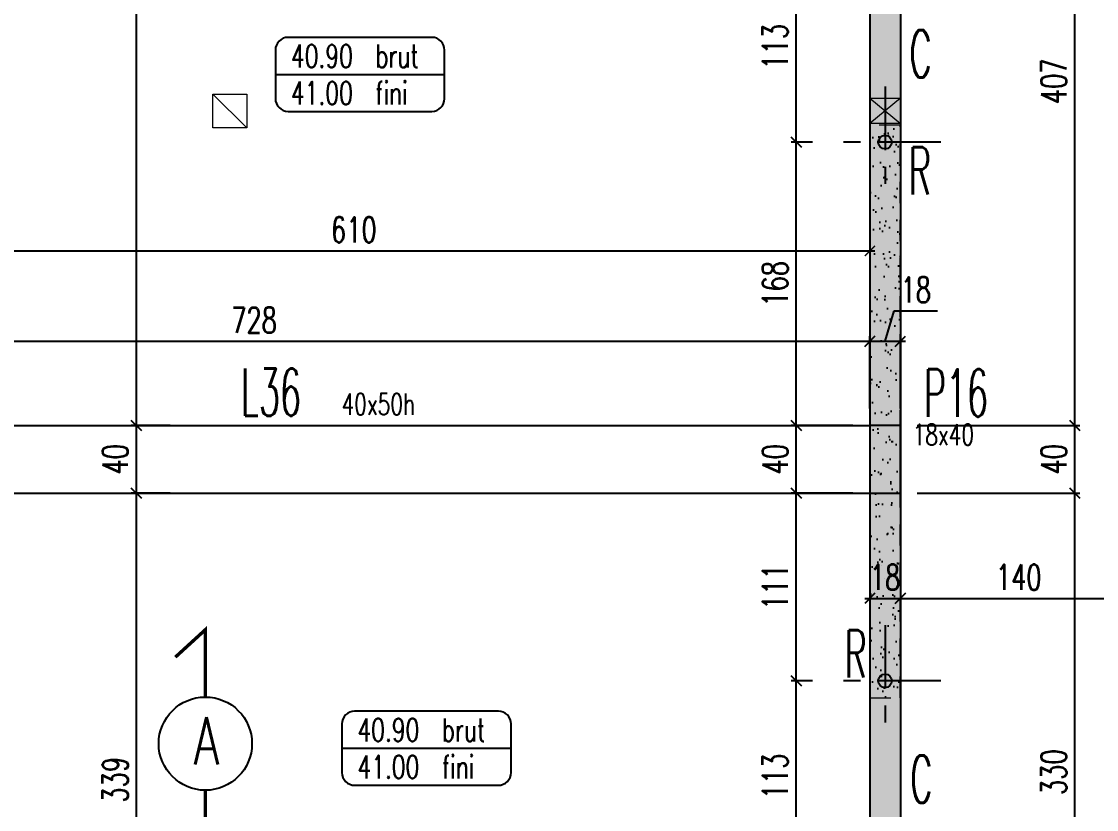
# Model space of a CAD drawing. Extents: x 308 to 787, y -199 to -146.
# Drawn here: x 420.81 to 427.17, y -180.18 to -175.52 of the extents above; entities that cross this region are included whole.
import ezdxf
from ezdxf.enums import TextEntityAlignment as Align

# ---------------------------------------------------------------- set-up
doc = ezdxf.new("R2010")
doc.units = 0
doc.header["$LTSCALE"] = 0.5
doc.header["$MEASUREMENT"] = 0
for name, pattern in [('AXES2', [1.125, 0.75, -0.125, 0.125, -0.125]), ('CACHE', [0.375, 0.25, -0.125]), ('CONTINU', [0]), ('DISCONTINU2', [0.375, 0.25, -0.125])]:
    doc.linetypes.add(name, pattern=pattern)
doc.layers.get('0').update_dxf_attribs({"linetype": 'CONTINUOUS'})
doc.layers.get('DEFPOINTS').update_dxf_attribs({"linetype": 'CONTINUOUS'})
doc.layers.add('00 - RESERVATIONS SPEC Plombier', color=90, linetype='CONTINUOUS', lineweight=20)
for name, color, linetype in [('_ SERTI RESERVATION', 210, 'CACHE'), ('AXES', 6, 'AXES2'), ('COTATION', 7, 'CONTINUOUS'), ('HABILLAGE', 7, 'CONTINUOUS'), ('MURS', 3, 'CONTINUOUS'), ('PLANCHER', 7, 'CONTINUOUS'), ('POCHAGE', 254, 'CONTINUOUS'), ('POTEAUX', 1, 'CONTINUOUS'), ('POUTRES', 2, 'CONTINUOUS'), ('RAID', 1, 'CONTINUOUS'), ('RDC', 7, 'DISCONTINU2'), ('REPERAGE', 4, 'CONTINUOUS'), ('REPERE-CHAI', 4, 'CONTINUOUS'), ('REPERE-POT', 4, 'CONTINUOUS'), ('REPERE-POUT', 4, 'CONTINUOUS'), ('REPERE-RAID', 4, 'CONTINUOUS')]:
    doc.layers.add(name, color=color, linetype=linetype)
doc.styles.add('ROMANS8', font='romans.shx', dxfattribs={"width": 0.7})
doc.styles.get("Standard").update_dxf_attribs({"font": 'txt.shx'})
doc.dimstyles.new('COT50 cm', dxfattribs={"dimtxt": 0.15, "dimasz": 0.06, "dimexe": 0.03, "dimexo": 0.1, "dimgap": 0.05, "dimtad": 1, "dimdec": 0, "dimlfac": 100, "dimzin": 0, "dimdsep": 46, "dimtxsty": 'ROMANS8', "dimblk1": 'OBLIQUE', "dimblk2": 'OBLIQUE', "dimsah": 1, "dimcen": 0.03, "dimdle": 0.03, "dimclrt": 1, "dimadec": 0, "dimazin": 0, "dimtfac": 1, "dimtdec": 0, "dimtmove": 0, "dimatfit": 3, "dimfxl": 0, "dimtolj": 1, "dimtzin": 0, "dimlwd": -1, "dimlwe": -1, "dimarcsym": 0})

# ---------------------------------------------------------------- blocks, each defined once
blk = doc.blocks.new('139')
at = {"layer": 'HABILLAGE', "color": 7}
blk.add_line((-0.6648, 0), (0.6648, 0), dxfattribs=at)
at = {"layer": 'HABILLAGE'}
blk.add_lwpolyline([(-0.5648, -0.291), (0.5648, -0.291, 0.414214), (0.6648, -0.191), (0.6648, 0.191, 0.414214), (0.5648, 0.291), (-0.5648, 0.291, 0.414214), (-0.6648, 0.191), (-0.6648, -0.191, 0.414214)], format="xyb", close=True, dxfattribs=at)
at = {"layer": 'HABILLAGE', "color": 1, "width": 0.7}
for s, p in [('brut', (0.1215, 0.054)), ('fini', (0.1215, -0.237))]:
    blk.add_text(s, height=0.18, dxfattribs=at).set_placement(p)
for tag, p in [('NIVBRUT', (-0.5425, 0.054)), ('NIVFINI', (-0.5425, -0.237))]:
    blk.add_attdef(tag, p, '', height=0.18, dxfattribs=at)
blk = doc.blocks.new('_Oblique')
at = {"layer": 'COTATION', "color": 0, "lineweight": -2}
blk.add_line((-0.5, -0.5), (0.5, 0.5), dxfattribs=at)
blk = doc.blocks.new('*D456')
at = {"layer": 'COTATION', "color": 0, "transparency": 16777216}
for p, q in [((421.491, -181.7263), (421.491, -178.2763)), ((421.69, -178.3063), (421.461, -178.3063)), ((421.4942, -181.6963), (421.461, -181.6963))]:
    blk.add_line(p, q, dxfattribs=at)
at = {"layer": 'DEFPOINTS', "color": 0, "transparency": 16777216}
for p in [(421.491, -178.3063), (421.79, -178.3063), (421.5942, -181.6963)]:
    blk.add_point(p, dxfattribs=at)
at = {"layer": 'COTATION', "color": 0, "transparency": 16777216, "xscale": 0.06, "yscale": 0.06, "zscale": 0.06}
for p, rotation in [((421.491, -178.3063), 90), ((421.491, -181.6963), 270)]:
    blk.add_blockref('_Oblique', p, dxfattribs=dict(at, rotation=rotation))
at = {"layer": 'COTATION', "color": 1, "transparency": 16777216, "insert": (421.366, -180.0013), "char_height": 0.15, "attachment_point": 5, "rotation": 90, "style": 'ROMANS8'}
blk.add_mtext('\\A1;339', dxfattribs=at)
blk = doc.blocks.new('*D457')
at = {"layer": 'COTATION', "color": 0, "transparency": 16777216}
for p, q in [((421.69, -177.9063), (421.461, -177.9063)), ((421.491, -178.3363), (421.491, -177.8763)), ((421.69, -178.3063), (421.461, -178.3063))]:
    blk.add_line(p, q, dxfattribs=at)
at = {"layer": 'DEFPOINTS', "color": 0, "transparency": 16777216}
for p in [(421.491, -177.9063), (421.79, -177.9063), (421.79, -178.3063)]:
    blk.add_point(p, dxfattribs=at)
at = {"layer": 'COTATION', "color": 0, "transparency": 16777216, "xscale": 0.06, "yscale": 0.06, "zscale": 0.06}
for p, rotation in [((421.491, -177.9063), 90), ((421.491, -178.3063), 270)]:
    blk.add_blockref('_Oblique', p, dxfattribs=dict(at, rotation=rotation))
at = {"layer": 'COTATION', "color": 1, "transparency": 16777216, "insert": (421.366, -178.1063), "char_height": 0.15, "attachment_point": 5, "rotation": 90, "style": 'ROMANS8'}
blk.add_mtext('\\A1;40', dxfattribs=at)
blk = doc.blocks.new('*D458')
at = {"layer": 'COTATION', "color": 0, "transparency": 16777216}
for p, q in [((421.491, -177.9363), (421.491, -171.8763)), ((421.7945, -171.9063), (421.461, -171.9063)), ((421.69, -177.9063), (421.461, -177.9063))]:
    blk.add_line(p, q, dxfattribs=at)
at = {"layer": 'DEFPOINTS', "color": 0, "transparency": 16777216}
for p in [(421.491, -171.9063), (421.8945, -171.9063), (421.79, -177.9063)]:
    blk.add_point(p, dxfattribs=at)
at = {"layer": 'COTATION', "color": 0, "transparency": 16777216, "xscale": 0.06, "yscale": 0.06, "zscale": 0.06}
for p, rotation in [((421.491, -171.9063), 90), ((421.491, -177.9063), 270)]:
    blk.add_blockref('_Oblique', p, dxfattribs=dict(at, rotation=rotation))
at = {"layer": 'COTATION', "color": 1, "transparency": 16777216, "insert": (421.366, -174.9063), "char_height": 0.15, "attachment_point": 5, "rotation": 90, "style": 'ROMANS8'}
blk.add_mtext('\\A1;600', dxfattribs=at)
blk = doc.blocks.new('*D466')
at = {"layer": 'COTATION', "color": 0, "transparency": 16777216}
for p, q in [((425.4877, -179.4161), (425.3619, -179.4161)), ((425.3919, -180.5761), (425.3919, -179.3861)), ((425.4877, -180.5461), (425.3619, -180.5461))]:
    blk.add_line(p, q, dxfattribs=at)
at = {"layer": 'DEFPOINTS', "color": 0, "transparency": 16777216}
for p in [(425.3919, -179.4161), (425.5877, -179.4161), (425.5877, -180.5461)]:
    blk.add_point(p, dxfattribs=at)
at = {"layer": 'COTATION', "color": 0, "transparency": 16777216, "xscale": 0.06, "yscale": 0.06, "zscale": 0.06}
for p, rotation in [((425.3919, -179.4161), 90), ((425.3919, -180.5461), 270)]:
    blk.add_blockref('_Oblique', p, dxfattribs=dict(at, rotation=rotation))
at = {"layer": 'COTATION', "color": 1, "transparency": 16777216, "insert": (425.2669, -179.9811), "char_height": 0.15, "attachment_point": 5, "rotation": 90, "style": 'ROMANS8'}
blk.add_mtext('\\A1;113', dxfattribs=at)
blk = doc.blocks.new('*D467')
at = {"layer": 'COTATION', "color": 0, "transparency": 16777216}
for p, q in [((425.3919, -179.4461), (425.3919, -178.2762)), ((425.7269, -178.3062), (425.3619, -178.3062)), ((425.4877, -179.4161), (425.3619, -179.4161))]:
    blk.add_line(p, q, dxfattribs=at)
at = {"layer": 'DEFPOINTS', "color": 0, "transparency": 16777216}
for p in [(425.3919, -178.3062), (425.8269, -178.3062), (425.5877, -179.4161)]:
    blk.add_point(p, dxfattribs=at)
at = {"layer": 'COTATION', "color": 0, "transparency": 16777216, "xscale": 0.06, "yscale": 0.06, "zscale": 0.06}
for p, rotation in [((425.3919, -178.3062), 90), ((425.3919, -179.4161), 270)]:
    blk.add_blockref('_Oblique', p, dxfattribs=dict(at, rotation=rotation))
at = {"layer": 'COTATION', "color": 1, "transparency": 16777216, "insert": (425.2669, -178.8612), "char_height": 0.15, "attachment_point": 5, "rotation": 90, "style": 'ROMANS8'}
blk.add_mtext('\\A1;111', dxfattribs=at)
blk = doc.blocks.new('*D468')
at = {"layer": 'COTATION', "color": 0, "transparency": 16777216}
for p, q in [((425.7265, -177.9063), (425.3619, -177.9063)), ((425.3919, -178.3362), (425.3919, -177.8763)), ((425.7269, -178.3062), (425.3619, -178.3062))]:
    blk.add_line(p, q, dxfattribs=at)
at = {"layer": 'DEFPOINTS', "color": 0, "transparency": 16777216}
for p in [(425.3919, -177.9063), (425.8265, -177.9063), (425.8269, -178.3062)]:
    blk.add_point(p, dxfattribs=at)
at = {"layer": 'COTATION', "color": 0, "transparency": 16777216, "xscale": 0.06, "yscale": 0.06, "zscale": 0.06}
for p, rotation in [((425.3919, -177.9063), 90), ((425.3919, -178.3062), 270)]:
    blk.add_blockref('_Oblique', p, dxfattribs=dict(at, rotation=rotation))
at = {"layer": 'COTATION', "color": 1, "transparency": 16777216, "insert": (425.2669, -178.1063), "char_height": 0.15, "attachment_point": 5, "rotation": 90, "style": 'ROMANS8'}
blk.add_mtext('\\A1;40', dxfattribs=at)
blk = doc.blocks.new('*D469')
at = {"layer": 'COTATION', "color": 0, "transparency": 16777216}
for p, q in [((425.3919, -177.9363), (425.3919, -176.2013)), ((425.4877, -176.2313), (425.3619, -176.2313)), ((425.7265, -177.9063), (425.3619, -177.9063))]:
    blk.add_line(p, q, dxfattribs=at)
at = {"layer": 'DEFPOINTS', "color": 0, "transparency": 16777216}
for p in [(425.3919, -176.2313), (425.5877, -176.2313), (425.8265, -177.9063)]:
    blk.add_point(p, dxfattribs=at)
at = {"layer": 'COTATION', "color": 0, "transparency": 16777216, "xscale": 0.06, "yscale": 0.06, "zscale": 0.06}
for p, rotation in [((425.3919, -176.2313), 90), ((425.3919, -177.9063), 270)]:
    blk.add_blockref('_Oblique', p, dxfattribs=dict(at, rotation=rotation))
at = {"layer": 'COTATION', "color": 1, "transparency": 16777216, "insert": (425.2669, -177.0688), "char_height": 0.15, "attachment_point": 5, "rotation": 90, "style": 'ROMANS8'}
blk.add_mtext('\\A1;168', dxfattribs=at)
blk = doc.blocks.new('*D470')
at = {"layer": 'COTATION', "color": 0, "transparency": 16777216}
for p, q in [((425.5219, -175.1013), (425.3619, -175.1013)), ((425.3919, -176.2613), (425.3919, -175.0713)), ((425.4877, -176.2313), (425.3619, -176.2313))]:
    blk.add_line(p, q, dxfattribs=at)
at = {"layer": 'DEFPOINTS', "color": 0, "transparency": 16777216}
for p in [(425.3919, -175.1013), (425.6219, -175.1013), (425.5877, -176.2313)]:
    blk.add_point(p, dxfattribs=at)
at = {"layer": 'COTATION', "color": 0, "transparency": 16777216, "xscale": 0.06, "yscale": 0.06, "zscale": 0.06}
for p, rotation in [((425.3919, -175.1013), 90), ((425.3919, -176.2313), 270)]:
    blk.add_blockref('_Oblique', p, dxfattribs=dict(at, rotation=rotation))
at = {"layer": 'COTATION', "color": 1, "transparency": 16777216, "insert": (425.2669, -175.6663), "char_height": 0.15, "attachment_point": 5, "rotation": 90, "style": 'ROMANS8'}
blk.add_mtext('\\A1;113', dxfattribs=at)
blk = doc.blocks.new('*D481')
at = {"layer": 'COTATION', "color": 0, "transparency": 16777216}
for p, q in [((427.0387, -181.6363), (427.0387, -178.2762)), ((426.1068, -178.3062), (427.0687, -178.3062)), ((426.0387, -181.6063), (427.0687, -181.6063))]:
    blk.add_line(p, q, dxfattribs=at)
at = {"layer": 'DEFPOINTS', "color": 0, "transparency": 16777216}
for p in [(426.0068, -178.3062), (427.0387, -178.3062), (425.8265, -181.6063)]:
    blk.add_point(p, dxfattribs=at)
at = {"layer": 'COTATION', "color": 0, "transparency": 16777216, "xscale": 0.06, "yscale": 0.06, "zscale": 0.06}
for p, rotation in [((427.0387, -178.3062), 90), ((427.0387, -181.6063), 270)]:
    blk.add_blockref('_Oblique', p, dxfattribs=dict(at, rotation=rotation))
at = {"layer": 'COTATION', "color": 1, "transparency": 16777216, "insert": (426.9137, -179.9562), "char_height": 0.15, "attachment_point": 5, "rotation": 90, "style": 'ROMANS8'}
blk.add_mtext('\\A1;330', dxfattribs=at)
blk = doc.blocks.new('*D482')
at = {"layer": 'COTATION', "color": 0, "transparency": 16777216}
for p, q in [((426.1068, -177.9062), (427.0687, -177.9062)), ((427.0387, -178.3362), (427.0387, -177.8762)), ((426.1068, -178.3062), (427.0687, -178.3062))]:
    blk.add_line(p, q, dxfattribs=at)
at = {"layer": 'DEFPOINTS', "color": 0, "transparency": 16777216}
for p in [(426.0068, -177.9062), (427.0387, -177.9062), (426.0068, -178.3062)]:
    blk.add_point(p, dxfattribs=at)
at = {"layer": 'COTATION', "color": 0, "transparency": 16777216, "xscale": 0.06, "yscale": 0.06, "zscale": 0.06}
for p, rotation in [((427.0387, -177.9062), 90), ((427.0387, -178.3062), 270)]:
    blk.add_blockref('_Oblique', p, dxfattribs=dict(at, rotation=rotation))
at = {"layer": 'COTATION', "color": 1, "transparency": 16777216, "insert": (426.9137, -178.1062), "char_height": 0.15, "attachment_point": 5, "rotation": 90, "style": 'ROMANS8'}
blk.add_mtext('\\A1;40', dxfattribs=at)
blk = doc.blocks.new('*D483')
at = {"layer": 'COTATION', "color": 0, "transparency": 16777216}
for p, q in [((426.8818, -173.8363), (427.0687, -173.8363)), ((427.0387, -177.9362), (427.0387, -173.8063)), ((426.1068, -177.9062), (427.0687, -177.9062))]:
    blk.add_line(p, q, dxfattribs=at)
at = {"layer": 'DEFPOINTS', "color": 0, "transparency": 16777216}
for p in [(426.7818, -173.8363), (427.0387, -173.8363), (426.0068, -177.9062)]:
    blk.add_point(p, dxfattribs=at)
at = {"layer": 'COTATION', "color": 0, "transparency": 16777216, "xscale": 0.06, "yscale": 0.06, "zscale": 0.06}
for p, rotation in [((427.0387, -173.8363), 90), ((427.0387, -177.9062), 270)]:
    blk.add_blockref('_Oblique', p, dxfattribs=dict(at, rotation=rotation))
at = {"layer": 'COTATION', "color": 1, "transparency": 16777216, "insert": (426.9137, -175.8713), "char_height": 0.15, "attachment_point": 5, "rotation": 90, "style": 'ROMANS8'}
blk.add_mtext('\\A1;407', dxfattribs=at)
blk = doc.blocks.new('*D487')
at = {"layer": 'COTATION', "color": 0, "transparency": 16777216}
for p, q in [((433.0065, -173.8363), (433.8129, -173.8363)), ((433.7829, -184.3262), (433.7829, -173.8063)), ((432.7829, -184.2962), (433.8129, -184.2962))]:
    blk.add_line(p, q, dxfattribs=at)
at = {"layer": 'DEFPOINTS', "color": 0, "transparency": 16777216}
for p in [(432.9065, -173.8363), (433.7829, -173.8363), (426.5678, -184.2962)]:
    blk.add_point(p, dxfattribs=at)
at = {"layer": 'COTATION', "color": 0, "transparency": 16777216, "xscale": 0.06, "yscale": 0.06, "zscale": 0.06}
for p, rotation in [((433.7829, -173.8363), 90), ((433.7829, -184.2962), 270)]:
    blk.add_blockref('_Oblique', p, dxfattribs=dict(at, rotation=rotation))
at = {"layer": 'COTATION', "color": 1, "transparency": 16777216, "insert": (433.6579, -179.0662), "char_height": 0.15, "attachment_point": 5, "rotation": 90, "style": 'ROMANS8'}
blk.add_mtext('\\A1;1046', dxfattribs=at)
blk = doc.blocks.new('*D501')
at = {"layer": 'COTATION', "color": 0, "transparency": 16777216}
for p, q in [((418.5163, -177.4084), (425.8568, -177.4084)), ((418.5463, -177.8063), (418.5463, -177.3784)), ((425.8268, -177.8063), (425.8268, -177.3784))]:
    blk.add_line(p, q, dxfattribs=at)
at = {"layer": 'DEFPOINTS', "color": 0, "transparency": 16777216}
for p in [(425.8268, -177.4084), (418.5463, -177.9063), (425.8268, -177.9063)]:
    blk.add_point(p, dxfattribs=at)
at = {"layer": 'COTATION', "color": 0, "transparency": 16777216, "xscale": 0.06, "yscale": 0.06, "zscale": 0.06, "rotation": 180}
blk.add_blockref('_Oblique', (418.5463, -177.4084), dxfattribs=at)
at = {"layer": 'COTATION', "color": 0, "transparency": 16777216, "xscale": 0.06, "yscale": 0.06, "zscale": 0.06}
blk.add_blockref('_Oblique', (425.8268, -177.4084), dxfattribs=at)
at = {"layer": 'COTATION', "color": 1, "transparency": 16777216, "insert": (422.1865, -177.2834), "char_height": 0.15, "attachment_point": 5, "style": 'ROMANS8'}
blk.add_mtext('\\A1;728', dxfattribs=at)
blk = doc.blocks.new('*D502')
at = {"layer": 'COTATION', "color": 0, "transparency": 16777216}
for p, q in [((425.9168, -177.4084), (425.9708, -177.2284)), ((425.9708, -177.2284), (426.2258, -177.2284)), ((425.7968, -177.4084), (426.0368, -177.4084)), ((425.8268, -177.8063), (425.8268, -177.3784)), ((426.0068, -177.8063), (426.0068, -177.3784))]:
    blk.add_line(p, q, dxfattribs=at)
at = {"layer": 'DEFPOINTS', "color": 0, "transparency": 16777216}
for p in [(426.0068, -177.4084), (425.8268, -177.9063), (426.0068, -177.9063)]:
    blk.add_point(p, dxfattribs=at)
at = {"layer": 'COTATION', "color": 0, "transparency": 16777216, "xscale": 0.06, "yscale": 0.06, "zscale": 0.06, "rotation": 180}
blk.add_blockref('_Oblique', (425.8268, -177.4084), dxfattribs=at)
at = {"layer": 'COTATION', "color": 0, "transparency": 16777216, "xscale": 0.06, "yscale": 0.06, "zscale": 0.06}
blk.add_blockref('_Oblique', (426.0068, -177.4084), dxfattribs=at)
at = {"layer": 'COTATION', "color": 1, "transparency": 16777216, "insert": (426.0983, -177.1034), "char_height": 0.15, "attachment_point": 5, "style": 'ROMANS8'}
blk.add_mtext('\\A1;18', dxfattribs=at)
blk = doc.blocks.new('A$C192E2221')
at = {"layer": 'AXES', "color": 1}
for p, q in [((0, 0.4289), (0, -0.2289)), ((0.3289, 0.1), (-0.3289, 0.1))]:
    blk.add_line(p, q, dxfattribs=at)
at = {"layer": 'RAID'}
blk.add_circle((0, 0.1), 0.04, dxfattribs=at)
blk = doc.blocks.new('A$C6B096A38')
at = {"layer": 'POCHAGE'}
h = blk.add_hatch(dxfattribs=at)
h.set_pattern_fill('AR-SAND', color=0, scale=0.07)
h.set_pattern_definition([(37.5, (-513.79323, 160.44126), (-0.004409535, 0.134877664), [0, -0.1064, 0, -0.119, 0, -0.11375]), (7.5, (-513.79323, 160.44126), (0.12388437, 0.197550225), [0, -0.0574, 0, -0.0959, 0, -0.03675]), (327.5, (-513.87933, 160.44126), (0.21798993, 0.000396134), [0, -0.035, 0, -0.126, 0, -0.1645]), (317.5, (-513.87933, 160.44126), (0.21042886, 0.06143729), [0, -0.0175, 0, -0.0826, 0, -0.0945])])
h.paths.add_polyline_path([(79.9107, -15.69), (79.7307, -15.69), (79.7307, -19.0748), (79.9107, -19.0748)])
at = {"layer": 'AXES', "color": 1}
for p, q in [((79.8207, -15.4611), (79.8207, -16.1189)), ((80.1495, -15.79), (79.4918, -15.79))]:
    blk.add_line(p, q, dxfattribs=at)
at = {"layer": 'RAID'}
blk.add_circle((79.8207, -15.79), 0.04, dxfattribs=at)
at = {"layer": 'RDC', "linetype": 'CACHE', "lineweight": 15}
blk.add_lwpolyline([(79.7307, -19.0748), (79.9107, -19.0748), (79.9107, -15.69), (79.7307, -15.69)], close=True, dxfattribs=at)
at = {"layer": 'RDC'}
blk.add_blockref('A$C192E2221', (79.8207, -19.0748), dxfattribs=at)
blk = doc.blocks.new('*D869')
at = {"layer": 'COTATION', "color": 0, "transparency": 16777216}
for p, q in [((425.7965, -178.9287), (426.0368, -178.9287)), ((425.8265, -178.8871), (425.8265, -178.9587)), ((426.0068, -178.8871), (426.0068, -178.9587))]:
    blk.add_line(p, q, dxfattribs=at)
at = {"layer": 'DEFPOINTS', "color": 0, "transparency": 16777216}
for p in [(425.8265, -178.7871), (426.0068, -178.7871), (426.0068, -178.9287)]:
    blk.add_point(p, dxfattribs=at)
at = {"layer": 'COTATION', "color": 0, "transparency": 16777216, "xscale": 0.06, "yscale": 0.06, "zscale": 0.06, "rotation": 180}
blk.add_blockref('_Oblique', (425.8265, -178.9287), dxfattribs=at)
at = {"layer": 'COTATION', "color": 0, "transparency": 16777216, "xscale": 0.06, "yscale": 0.06, "zscale": 0.06}
blk.add_blockref('_Oblique', (426.0068, -178.9287), dxfattribs=at)
at = {"layer": 'COTATION', "color": 1, "transparency": 16777216, "insert": (425.9167, -178.8037), "char_height": 0.15, "attachment_point": 5, "style": 'ROMANS8'}
blk.add_mtext('\\A1;18', dxfattribs=at)
blk = doc.blocks.new('*D870')
at = {"layer": 'COTATION', "color": 0, "transparency": 16777216}
for p, q in [((425.9768, -178.9287), (427.4365, -178.9287)), ((426.0068, -178.8871), (426.0068, -178.9587)), ((427.4065, -179.0022), (427.4065, -178.8987))]:
    blk.add_line(p, q, dxfattribs=at)
at = {"layer": 'DEFPOINTS', "color": 0, "transparency": 16777216}
for p in [(426.0068, -178.7871), (427.4065, -178.9287), (427.4065, -179.1022)]:
    blk.add_point(p, dxfattribs=at)
at = {"layer": 'COTATION', "color": 0, "transparency": 16777216, "xscale": 0.06, "yscale": 0.06, "zscale": 0.06, "rotation": 180}
blk.add_blockref('_Oblique', (426.0068, -178.9287), dxfattribs=at)
at = {"layer": 'COTATION', "color": 0, "transparency": 16777216, "xscale": 0.06, "yscale": 0.06, "zscale": 0.06}
blk.add_blockref('_Oblique', (427.4065, -178.9287), dxfattribs=at)
at = {"layer": 'COTATION', "color": 1, "transparency": 16777216, "insert": (426.7067, -178.8037), "char_height": 0.15, "attachment_point": 5, "style": 'ROMANS8'}
blk.add_mtext('\\A1;140', dxfattribs=at)
blk = doc.blocks.new('_ArchTick')
at = {"color": 0, "linetype": 'ByBlock', "const_width": 0.15}
blk.add_lwpolyline([(-0.5, -0.5), (0.5, 0.5)], dxfattribs=at)
blk = doc.blocks.new('*D1139')
at = {"layer": '_ SERTI RESERVATION', "color": 0, "linetype": 'CONTINU', "transparency": 16777216}
for p, q in [((419.7259, -176.0814), (419.7259, -176.9042)), ((425.8268, -176.3313), (425.8268, -176.9042)), ((419.6959, -176.8742), (425.8568, -176.8742))]:
    blk.add_line(p, q, dxfattribs=at)
at = {"layer": 'DEFPOINTS', "color": 0, "linetype": 'CONTINU', "transparency": 16777216}
for p in [(419.7259, -175.9814), (425.8268, -176.2313), (425.8268, -176.8742)]:
    blk.add_point(p, dxfattribs=at)
at = {"layer": '_ SERTI RESERVATION', "color": 0, "linetype": 'CONTINU', "transparency": 16777216, "xscale": 0.06, "yscale": 0.06, "zscale": 0.06, "rotation": 180}
blk.add_blockref('_ArchTick', (419.7259, -176.8742), dxfattribs=at)
at = {"layer": '_ SERTI RESERVATION', "color": 0, "linetype": 'CONTINU', "transparency": 16777216, "xscale": 0.06, "yscale": 0.06, "zscale": 0.06}
blk.add_blockref('_ArchTick', (425.8268, -176.8742), dxfattribs=at)
at = {"layer": '_ SERTI RESERVATION', "linetype": 'CONTINU', "transparency": 16777216, "insert": (422.7764, -176.7492), "char_height": 0.15, "attachment_point": 5, "style": 'ROMANS8'}
blk.add_mtext('\\A1;610', dxfattribs=at)

msp = doc.modelspace()

# ---------------------------------------------------------------- hatches: boundary and pattern name
at = {"layer": 'POCHAGE'}
h = msp.add_hatch(color=256, dxfattribs=at)
h.dxf.hatch_style = 1
h.paths.add_polyline_path([(429.2971, -173.6563), (427.6063, -173.6563), (427.6063, -173.8363), (427.8254, -173.8363), (429.2971, -173.8327)])
h.paths.add_polyline_path([(427.6063, -173.6563), (427.4065, -173.6563), (427.4065, -173.8363), (427.6063, -173.8363)])
h.paths.add_polyline_path([(427.4065, -173.6563), (425.8268, -173.6563), (425.8268, -177.9063), (426.0068, -177.9062), (426.0068, -173.8363), (427.4065, -173.8363)])
edge = h.paths.add_edge_path(flags=16)
edge.add_arc((425.9068, -173.7363), 0.04, 0, 360)
edge = h.paths.add_edge_path(flags=16)
edge.add_arc((425.9165, -175.1013), 0.04, 0, 360)
edge = h.paths.add_edge_path(flags=16)
edge.add_arc((425.9165, -176.2313), 0.04, 0, 360)
h = msp.add_hatch(color=256, dxfattribs=at)
h.dxf.hatch_style = 1
h.paths.add_polyline_path([(425.8268, -181.6063), (421.8234, -181.6063), (421.8234, -184.1162), (422.0034, -184.1162), (422.0034, -181.7863), (425.8268, -181.7863), (425.8268, -183.9963), (426.0055, -183.9963), (426.002, -181.7861), (426.0068, -181.7861), (426.0068, -178.3062), (425.8268, -178.3062)])
h.paths.add_polyline_path([(425.8765, -180.5461, -1), (425.9565, -180.5461, -1)], flags=16)
h.paths.add_polyline_path([(425.9568, -181.6963, -1), (425.8768, -181.6963, -1)], flags=16)
h.paths.add_polyline_path([(425.8765, -179.4161, -1), (425.9565, -179.4161, -1)], flags=16)
h.paths.add_polyline_path([(424.4615, -181.6963, -1), (424.3815, -181.6963, -1)], flags=16)
h.paths.add_polyline_path([(422.4315, -181.6963, -1), (422.3515, -181.6963, -1)], flags=16)
h.paths.add_polyline_path([(421.9534, -181.6963, -1), (421.8734, -181.6963, -1)], flags=16)
at = {"layer": 'POTEAUX'}
h = msp.add_hatch(color=256, dxfattribs=at)
h.dxf.hatch_style = 1
h.paths.add_polyline_path([(426.0068, -177.9062), (425.8268, -177.9063), (425.8269, -178.3062), (426.0068, -178.3062)])
at = {"layer": 'RAID'}
for points in [[(425.9165, -176.1913, 1), (425.9165, -176.2713, 1)], [(425.9165, -179.3761, 1), (425.9165, -179.4561, 1)]]:
    msp.add_hatch(color=256, dxfattribs=at).paths.add_polyline_path(points)

# ---------------------------------------------------------------- linework, layer by layer
at = {"layer": '00 - RESERVATIONS SPEC Plombier', "color": 100}
for p, q in [((421.9437, -175.9463), (422.1437, -176.1463)), ((425.8268, -175.9713), (426.0068, -176.1213)), ((426.0068, -175.9713), (425.8268, -176.1213))]:
    msp.add_line(p, q, dxfattribs=at)
for points in [[(421.9437, -175.9463), (422.1437, -175.9463), (422.1437, -176.1463), (421.9437, -176.1463)], [(425.8268, -175.9713), (426.0068, -175.9713), (426.0068, -176.1213), (425.8268, -176.1213)]]:
    msp.add_lwpolyline(points, close=True, dxfattribs=at)
at = {"layer": 'MURS'}
msp.add_line((426.0068, -173.8363), (426.0068, -184.2963), dxfattribs=at)
msp.add_lwpolyline([(425.8268, -173.6563), (425.8268, -181.6063), (421.8234, -181.6063), (421.8234, -184.1162)], dxfattribs=at)
at = {"layer": 'PLANCHER', "color": 1, "const_width": 0.02}
for points in [[(421.8988, -179.5119), (421.8988, -179.1138), (421.7216, -179.2761)], [(421.8988, -180.0633), (421.8988, -180.4613), (422.076, -180.299)]]:
    msp.add_lwpolyline(points, dxfattribs=at)
at = {"layer": 'PLANCHER', "color": 1}
msp.add_circle((421.8988, -179.7876), 0.2757, dxfattribs=at)
at = {"layer": 'POTEAUX'}
msp.add_lwpolyline([(426.0068, -177.9062), (425.8268, -177.9063), (425.8269, -178.3062), (426.0068, -178.3062)], close=True, dxfattribs=at)
at = {"layer": 'POUTRES'}
for points in [[(418.5518, -177.9063), (425.8268, -177.9063)], [(418.5518, -178.3063), (425.8268, -178.3063)]]:
    msp.add_lwpolyline(points, dxfattribs=at)
at = {"layer": 'RAID'}
for centre in [(425.9165, -176.2313), (425.9165, -179.4161)]:
    msp.add_circle(centre, 0.04, dxfattribs=at)

# ---------------------------------------------------------------- block references
at = {"layer": 'HABILLAGE', "color": 1, "xscale": 0.7521624, "yscale": 0.7521624, "zscale": 0.7521624}
for p in [(422.8128, -175.8302), (423.2061, -179.8148)]:
    msp.add_blockref('139', p, dxfattribs=at).add_auto_attribs({'NIVBRUT': '40.90', 'NIVFINI': '41.00'})
at = {"layer": 'RDC'}
msp.add_blockref('A$C6B096A38', (346.0959, -160.4413), dxfattribs=at)

# ---------------------------------------------------------------- texts
at = {"layer": 'PLANCHER', "color": 1, "width": 0.7}
msp.add_text('A', height=0.28, dxfattribs=at).set_placement((421.9052, -179.7711), align=Align.MIDDLE)
at = {"layer": 'REPERAGE', "color": 1, "style": 'ROMANS8', "width": 0.7}
msp.add_text(' 40x50h', height=0.125, dxfattribs=at).set_placement((422.6434, -177.8424))
at = {"layer": 'REPERE-CHAI', "color": 4, "width": 0.519}
for p in [(426.0609, -175.8485), (426.0653, -180.1369)]:
    msp.add_text('C', height=0.28, dxfattribs=at).set_placement(p)
at = {"layer": 'REPERE-POT', "color": 4, "width": 0.519}
msp.add_text('P16', height=0.28, dxfattribs=at).set_placement((426.1457, -177.8542))
at = {"layer": 'REPERE-POT', "color": 1, "style": 'ROMANS8', "width": 0.7}
msp.add_text('18x40', height=0.125, dxfattribs=at).set_placement((426.0792, -178.0235))
at = {"layer": 'REPERE-POUT', "width": 0.519}
msp.add_text('L36', height=0.28, dxfattribs=at).set_placement((422.1098, -177.8501))
at = {"layer": 'REPERE-RAID', "color": 4, "width": 0.519}
for p in [(426.0566, -176.5398), (425.6769, -179.3967)]:
    msp.add_text('R', height=0.28, dxfattribs=at).set_placement(p)

# ---------------------------------------------------------------- dimensions: what is measured, and where the dimension line sits
at = {"layer": '_ SERTI RESERVATION', "linetype": 'CONTINU'}
dim = msp.add_linear_dim(base=(425.8268, -176.8742), p1=(419.7259, -175.9814), p2=(425.8268, -176.2313), dimstyle='COT50 cm', override={"dimblk": 'ArchTick', "dimsah": 0, "dimclrt": 256, "dimfxl": 3}, dxfattribs=at)
dim.commit()
dim.dimension.update_dxf_attribs({"geometry": '*D1139', "text_midpoint": (422.7764, -176.7492)})
at = {"layer": 'COTATION'}
for base, p1, p2, picture, middle in [((421.491, -171.9063), (421.79, -177.9063), (421.8945, -171.9063), '*D458', (421.366, -174.9063)), ((427.0387, -173.8363), (426.0068, -177.9062), (426.7818, -173.8363), '*D483', (426.9137, -175.8713)), ((425.3919, -175.1013), (425.5877, -176.2313), (425.6219, -175.1013), '*D470', (425.2669, -175.6663)), ((425.3919, -176.23126), (425.82654, -177.9063), (425.58767, -176.23126), '*D469', (425.2669, -177.06878)), ((421.491, -177.9063), (421.79, -178.3063), (421.79, -177.9063), '*D457', (421.366, -178.1063)), ((425.3919, -177.9063), (425.8269, -178.3062), (425.8265, -177.9063), '*D468', (425.2669, -178.1063)), ((427.0387, -177.9062), (426.0068, -178.3062), (426.0068, -177.9062), '*D482', (426.9137, -178.1062)), ((421.491, -178.3063), (421.5942, -181.6963), (421.79, -178.3063), '*D456', (421.366, -180.0013)), ((425.3919, -178.3062), (425.5877, -179.4161), (425.8269, -178.3062), '*D467', (425.2669, -178.8612)), ((427.0387, -178.3062), (425.8265, -181.6063), (426.0068, -178.3062), '*D481', (426.9137, -179.9562)), ((425.3919, -179.4161), (425.5877, -180.5461), (425.5877, -179.4161), '*D466', (425.2669, -179.9811))]:
    dim = msp.add_linear_dim(base=base, p1=p1, p2=p2, angle=90, dimstyle='COT50 cm', override={"dimtmove": 1}, dxfattribs=at)
    dim.commit()
    dim.dimension.update_dxf_attribs({"geometry": picture, "text_midpoint": middle})
dim = msp.add_linear_dim(base=(433.7829, -173.8363), p1=(426.5678, -184.2962), p2=(432.9065, -173.8363), angle=90, dimstyle='COT50 cm', dxfattribs=at)
dim.commit()
dim.dimension.update_dxf_attribs({"geometry": '*D487', "text_midpoint": (433.6579, -179.0662)})
for base, p1, p2, picture, middle in [((426.0068, -177.4084), (425.8268, -177.9063), (426.0068, -177.9063), '*D502', (426.0208, -177.1034)), ((425.8268, -177.4084), (418.5463, -177.9063), (425.8268, -177.9063), '*D501', (422.1865, -177.2834)), ((427.4065, -178.9287), (426.0068, -178.7871), (427.4065, -179.1022), '*D870', (426.7067, -178.8037))]:
    dim = msp.add_linear_dim(base=base, p1=p1, p2=p2, dimstyle='COT50 cm', override={"dimtmove": 1}, dxfattribs=at)
    dim.commit()
    dim.dimension.update_dxf_attribs({"geometry": picture, "text_midpoint": middle})
dim = msp.add_linear_dim(base=(426.0068, -178.9287), p1=(425.8265, -178.7871), p2=(426.0068, -178.7871), dimstyle='COT50 cm', override={"dimtmove": 1}, dxfattribs=at)
dim.commit()
dim.dimension.update_dxf_attribs({"geometry": '*D869', "text_midpoint": (425.9167, -178.9287), "dimtype": 160})

doc.saveas('drawing.dxf')
